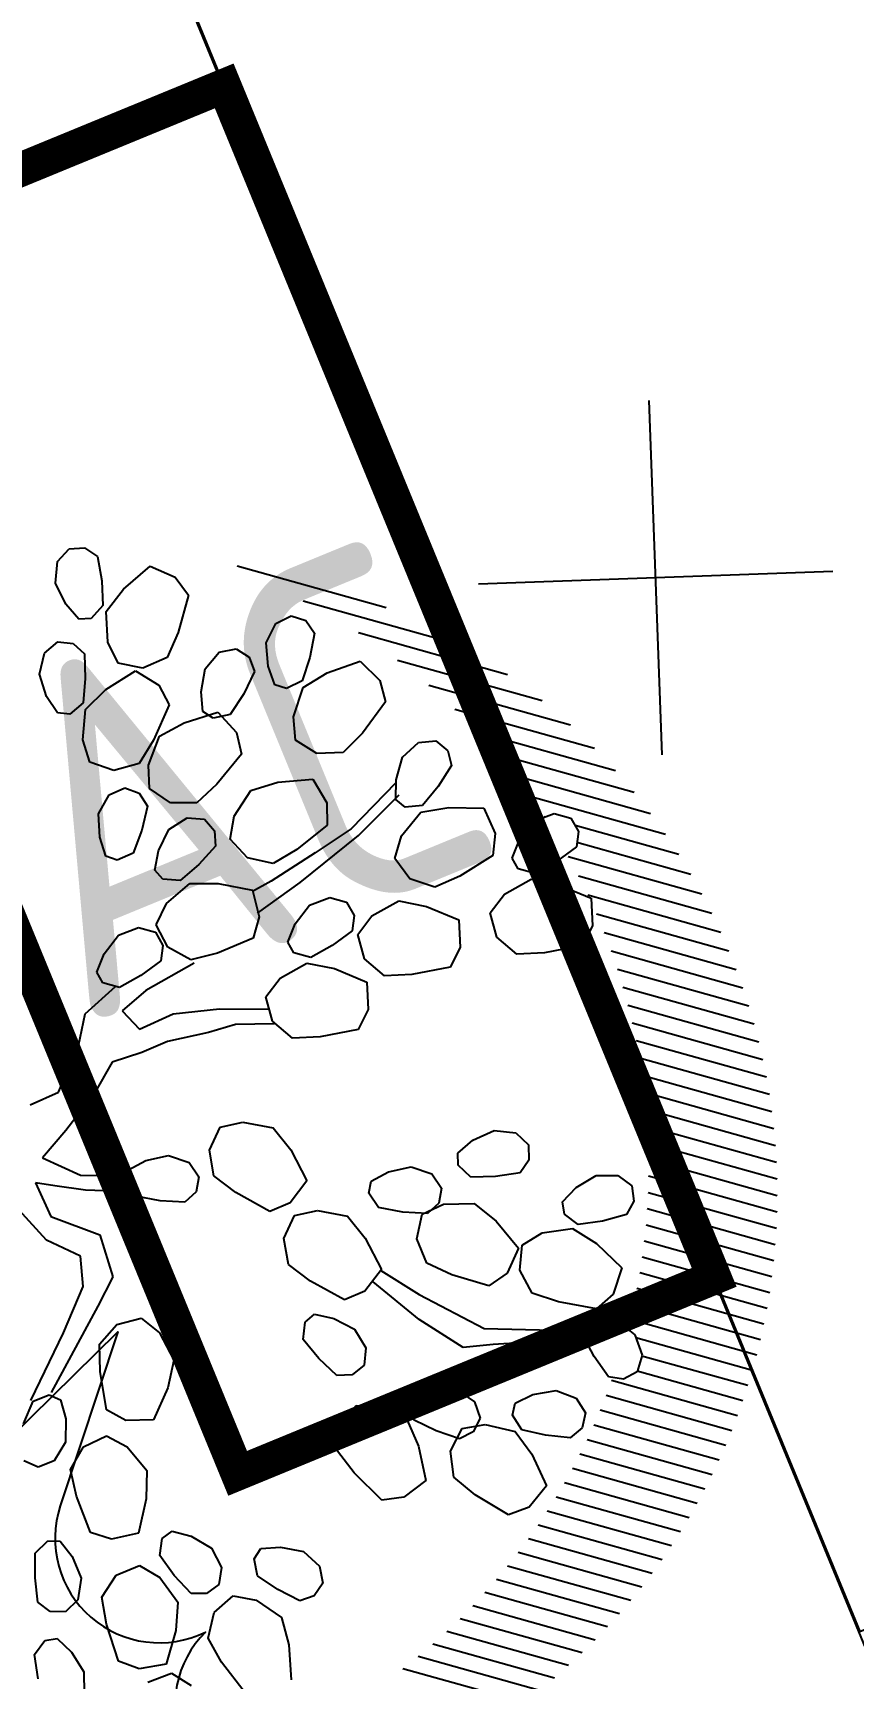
# Model space of a CAD drawing. Extents: x -809667 to 586099, y 3084146 to 3634412.
# Drawn here: x 381306.702 to 381307.657, y 3084292.09 to 3084294.005 of the extents above; entities that cross this region are included whole.
import ezdxf
from ezdxf.enums import TextEntityAlignment as Align

# ---------------------------------------------------------------- set-up
doc = ezdxf.new("R2010")
doc.units = 0
doc.header["$LTSCALE"] = 0.5
doc.header["$PDSIZE"] = 0.2
doc.layers.get('0').update_dxf_attribs({"linetype": 'CONTINUOUS'})
for name, color, linetype in [('EQUIP-箱柜', 3, 'CONTINUOUS'), ('WIRE-动力', 2, 'CONTINUOUS'), ('文字', 7, 'CONTINUOUS')]:
    doc.layers.add(name, color=color, linetype=linetype)
doc.styles.add('_TEL_ATTDEF', font='GBENOR', dxfattribs={"width": 0.8, "height": 3, "bigfont": 'GBCBIG'})
doc.styles.add('_TEL_DIM', font='SIMPLEX', dxfattribs={"width": 0.8, "height": 3.5, "bigfont": 'HZTXT'})

# ---------------------------------------------------------------- blocks, each defined once
blk = doc.blocks.new('紫薇')
at = {"color": 0}
for p, q in [((254.2803709385917, 374.7668006801978), (263.9842554219067, 388.8358236858621)), ((263.9842554219067, 388.8358236858621), (276.9426965573803, 393.1838518688455)), ((276.9426965573803, 393.1838518688455), (287.7538458323106, 387.8005391834304)), ((293.1706273378804, 377.0028797490522), (286.7138240663335, 358.6168599827215)), ((287.7538458323106, 387.8005391834304), (293.1706273378804, 377.0028797490522)), ((253.2254045847803, 356.3911236030981), (254.2803709385917, 374.7668006801978)), ((256.4874277338386, 341.2661260413006), (253.2254045847803, 356.3911236030981)), ((286.7138240663335, 358.6168599827215), (278.0947869978845, 341.3075001528487)), ((298.6172961974517, 344.5892124092206), (325.6190232317895, 350.0449332697317)), ((325.6190232317895, 350.0449332697317), (338.6073490707204, 332.7769548678771)), ((265.1363476840779, 336.9594756281003), (256.4874277338386, 341.2661260413006)), ((278.0947869978845, 341.3075001528487), (265.1363476840779, 336.9594756281003)), ((278.1022579669952, 335.9034997513518), (298.6172961974517, 344.5892124092206)), ((208.0656473506242, 318.6739686829969), (219.6648827316239, 331.2262800624594)), ((219.6648827316239, 331.2262800624594), (233.1086224699393, 333.6945603517815)), ((233.1086224699393, 333.6945603517815), (243.0480396812782, 326.8338760109618)), ((243.0480396812782, 326.8338760109618), (246.8804222354665, 315.3777067093179)), ((267.3284625420347, 314.2668017921969), (278.1022579669952, 335.9034997513518)), ((338.6073490707204, 332.7769548678771), (340.7919921306893, 315.488286412321)), ((204.4179439041764, 300.6331061320379), (208.0656473506242, 318.6739686829969)), ((246.8804222354665, 315.3777067093179), (237.8839038591832, 298.0919122984633)), ((266.2734980098903, 295.8911283733323), (267.3284625420347, 314.2668017921969)), ((340.7919921306893, 315.488286412321), (319.2145183999091, 293.8309007370844)), ((471.3169694686367, 230.5872365121613), (385.2805523837451, 316.6236535970238)), ((205.5042260969058, 285.1985236192122), (204.4179439041764, 300.6331061320379)), ((237.8839038591832, 298.0919122984633), (226.8994977707043, 282.1782527370378)), ((213.4557603541762, 279.7099758116528), (205.5042260969058, 285.1985236192122)), ((281.4165803836659, 282.9504844425246), (266.2734980098903, 295.8911283733323)), ((319.2145183999091, 293.8309007370844), (301.9465587297454, 280.8281926391646)), ((212.410773913376, 256.9356302293018), (226.1412803642452, 276.8277029981837)), ((226.8994977707043, 282.1782527370378), (213.4557603541762, 279.7099758116528)), ((226.1412803642452, 276.8277029981837), (247.6799377156422, 282.5193317169324)), ((247.6799377156422, 282.5193317169324), (275.1822440465912, 284.0945457974449)), ((275.1822440465912, 284.0945457974449), (285.593114274554, 265.1606220817193)), ((301.9465587297454, 280.8281926391646), (281.4165803836659, 282.9504844425246)), ((285.593114274554, 265.1606220817193), (285.3063451256603, 247.7368312841281)), ((323.6793823372573, 258.6002604654059), (339.7833451582119, 264.3243467537686)), ((339.7833451582119, 264.3243467537686), (352.8342525633052, 260.2622830336913)), ((352.8342525633052, 260.2622830336913), (358.4468504358083, 249.5683712484315)), ((375.4126366330311, 252.7021842142567), (389.5435567433015, 262.3157100630924)), ((389.5435567433015, 262.3157100630924), (403.1976321833208, 261.688996729441)), ((403.1976321833208, 261.688996729441), (411.3340518064797, 252.7637695698068)), ((508.768406164294, 175.458130286861), (417.1259036289557, 267.1006328221993)), ((208.7630727896467, 238.8947710404173), (212.410773913376, 256.9356302293018)), ((285.3063451256603, 247.7368312841281), (260.8782040560618, 229.3548931153491)), ((312.065494469367, 244.3210423281416), (323.6793823372573, 258.6002604654059)), ((358.4468504358083, 249.5683712484315), (356.5163093227893, 237.6434401320294)), ((367.7908496009186, 235.9484734470025), (375.4126366330311, 252.7021842142567)), ((411.3340518064797, 252.7637695698068), (412.4844856476411, 240.7384848287329)), ((221.9200410572812, 223.939257168211), (208.7630727896467, 238.8947710404173)), ((305.8545414386317, 230.1495777340606), (312.065494469367, 244.3210423281416)), ((356.5163093227893, 237.6434401320294), (340.5171787068248, 226.5185198700055)), ((365.3688162779436, 220.6664545712993), (367.7908496009186, 235.9484734470025)), ((412.4844856476411, 240.7384848287329), (399.8218994922936, 225.9264983600006)), ((241.9422612730414, 218.9297830453143), (221.9200410572812, 223.939257168211)), ((260.8782040560618, 229.3548931153491), (241.9422612730414, 218.9297830453143)), ((247.8639640295878, 214.3077588537708), (266.3797727078199, 229.8443670878187)), ((266.3797727078199, 229.8443670878187), (288.6566017111763, 229.6178995491937)), ((288.6566017111763, 229.6178995491937), (315.5913088917732, 223.8403826011345)), ((310.3446200117469, 221.5944477813318), (305.8545414386317, 230.1495777340606)), ((323.3955237977207, 217.5323821632192), (310.3446200117469, 221.5944477813318)), ((315.5913088917732, 223.8403826011345), (320.6060053789988, 202.8229492353275)), ((340.5171787068248, 226.5185198700055), (323.3955237977207, 217.5323821632192)), ((371.8779523754492, 213.5262724077329), (365.3688162779436, 220.6664545712993)), ((399.8218994922936, 225.9264983600006), (385.5320247961208, 212.8995563192293)), ((528.7108578230254, 137.8380090984283), (442.672246128699, 223.8766207927547)), ((194.792738692835, 200.1073300847784), (209.3064284184948, 209.1326053114608)), ((209.3064284184948, 209.1326053114608), (222.9232621947303, 207.9458519080654)), ((222.9232621947303, 207.9458519080654), (230.6863964386284, 198.6941087851301)), ((239.5607820795849, 197.8810886731371), (247.8639640295878, 214.3077588537708)), ((365.7244992973283, 191.574101020582), (383.5868411576375, 207.8577771922573)), ((385.5320247961208, 212.8995563192293), (371.8779523754492, 213.5262724077329)), ((383.5868411576375, 207.8577771922573), (405.8541859053075, 208.5460764477029)), ((405.8541859053075, 208.5460764477029), (433.0033802054822, 203.8792357770726)), ((186.4895536117256, 183.6806572759524), (194.792738692835, 200.1073300847784)), ((230.6863964386284, 198.6941087851301), (231.3421619236469, 186.631731624715)), ((248.2786359190941, 179.9709732746705), (239.5607820795849, 197.8810886731371)), ((320.6060053789988, 202.8229492353275), (315.7070285733789, 186.099589866586)), ((433.0033802054822, 203.8792357770726), (438.8767200671136, 183.0854009920731)), ((183.442158613354, 168.5109595200047), (186.4895536117256, 183.6806572759524)), ((231.3421619236469, 186.631731624715), (218.0821452308446, 172.352096172981)), ((315.7070285733789, 186.099589866586), (287.2775516351685, 174.8570559909567)), ((358.1027152854949, 174.8203930063173), (365.7244992973283, 191.574101020582)), ((438.8767200671136, 183.0854009920731), (434.6684516519308, 166.1750136753544)), ((542.3458766366239, 106.5253207551723), (458.8688228623068, 190.0023745294893)), ((189.6526663890108, 161.1095645660535), (183.442158613354, 168.5109595200047)), ((218.0821452308446, 172.352096172981), (203.2694970350713, 159.9228085363284)), ((266.2543937610462, 169.8291655750945), (248.2786359190941, 179.9709732746705)), ((287.2775516351685, 174.8570559909567), (266.2543937610462, 169.8291655750945)), ((367.5485192909837, 157.283289601095), (358.1027152854949, 174.8203930063173)), ((203.2694970350713, 159.9228085363284), (189.6526663890108, 161.1095645660535)), ((221.6271384060383, 151.8350149868056), (236.7752962978557, 162.2902421252802)), ((236.7752962978557, 162.2902421252802), (253.8379055103287, 163.2752036796883)), ((253.8379055103287, 163.2752036796883), (265.2289331573993, 155.7206663088873)), ((265.2289331573993, 155.7206663088873), (267.6220021685585, 143.8828360671178)), ((286.7502264985815, 146.3588411575183), (308.1522933263332, 157.5915123419836)), ((308.1522933263332, 157.5915123419836), (329.8688590154052, 152.6216861223802)), ((385.925493741408, 147.8880278477445), (367.5485192909837, 157.283289601095)), ((434.6684516519308, 166.1750136753544), (406.7245065309107, 153.7747855344787)), ((552.3636828223825, 78.82984503975604), (470.4542362334905, 160.7392916286481)), ((211.6958820698783, 139.9700879370794), (221.6271384060383, 151.8350149868056)), ((267.6220021685585, 143.8828360671178), (262.4290296956897, 132.9757737657055)), ((275.136342250742, 132.0796249182895), (286.7502264985815, 146.3588411575183)), ((329.8688590154052, 152.6216861223802), (354.9529803600162, 141.2355098845437)), ((406.7245065309107, 153.7747855344787), (385.925493741408, 147.8880278477445)), ((213.6103373961523, 130.4998231632635), (211.6958820698783, 139.9700879370794)), ((225.0013610366732, 122.9452849822119), (213.6103373961523, 130.4998231632635)), ((262.4290296956897, 132.9757737657055), (243.9545045047998, 126.7767455941066)), ((279.8360852366313, 112.722827016376), (275.136342250742, 132.0796249182895)), ((354.9529803600162, 141.2355098845437), (355.3723150473088, 119.6321804048494)), ((559.9319397447689, 53.583918587683), (479.1181107751618, 134.3977475572901)), ((206.7185329897329, 112.4150714175776), (230.409960322082, 117.2043967759237)), ((243.9545045047998, 126.7767455941066), (225.0013610366732, 122.9452849822119)), ((230.409960322082, 117.2043967759237), (249.8656431380659, 106.3515259968117)), ((355.3723150473088, 119.6321804048494), (347.0211542472243, 104.3374481229112)), ((411.7745029758662, 108.823284435086), (424.9337461143732, 121.6923474175856)), ((424.9337461143732, 121.6923474175856), (441.5832427879795, 125.5520161734894)), ((441.5832427879795, 125.5520161734894), (454.0888939863071, 120.0352024314925)), ((454.0888939863071, 120.0352024314925), (458.4517154013738, 108.7734621828422)), ((144.5861915107816, 102.0531402947381), (161.5056620510295, 109.2995172282681)), ((161.5056620510295, 109.2995172282681), (178.4251285046339, 106.8840592382476)), ((178.4251285046339, 106.8840592382476), (188.09339796938, 97.2222213530913)), ((191.5703791044652, 101.959845087491), (206.7185329897329, 112.4150714175776)), ((249.8656431380659, 106.3515259968117), (270.7571635888889, 88.39595510158688)), ((295.2368620699272, 98.9823682801798), (279.8360852366313, 112.722827016376)), ((347.0211542472243, 104.3374481229112), (316.8485969286412, 99.41337341349572)), ((410.4635670399293, 106.8840592382476), (362.1222278922796, 92.39130537305027)), ((403.9955222029239, 95.44816557783633), (411.7745029758662, 108.823284435086)), ((458.4517154013738, 108.7734621828422), (455.1804291140288, 97.14463347289711)), ((565.6848854924319, 30.15330331039149), (485.6984261458565, 110.139762656996)), ((132.5008577452973, 92.39130537305027), (144.5861915107816, 102.0531402947381)), ((132.5008577452973, 82.72947044949979), (132.5008577452973, 92.39130537305027)), ((188.09339796938, 97.2222213530913), (188.09339796938, 85.1449284395203)), ((190.6610024739057, 82.06144707929343), (191.5703791044652, 101.959845087491)), ((316.8485969286412, 99.41337341349572), (295.2368620699272, 98.9823682801798)), ((362.1222278922796, 92.39130537305027), (328.283290897496, 89.97584442142397)), ((364.5392962796614, 85.1449284395203), (408.0465027391911, 97.2222213530913)), ((407.4857795489952, 86.43877282645553), (403.9955222029239, 95.44816557783633)), ((455.1804291140288, 97.14463347289711), (438.0222124997526, 87.90712115075439)), ((142.1691231224686, 73.06763256434351), (132.5008577452973, 82.72947044949979)), ((188.09339796938, 85.1449284395203), (180.842196892947, 75.48309351596981)), ((201.5973409255967, 64.55771505925804), (190.6610024739057, 82.06144707929343)), ((270.7571635888889, 88.39595510158688), (265.1095071006566, 67.53969315532595)), ((287.1931487396359, 87.56038642954081), (270.2736781984568, 87.56038642954081)), ((328.283290897496, 89.97584442142397), (287.1931487396359, 87.56038642954081)), ((306.5296876681969, 75.48309055436403), (364.5392962796614, 85.1449284395203)), ((419.9914269363508, 80.92195760924369), (407.4857795489952, 86.43877282645553)), ((438.0222124997526, 87.90712115075439), (419.9914269363508, 80.92195760924369)), ((570.0132250830065, 8.147294190130197), (490.6842630464525, 87.4762562266842)), ((91.41071967408061, 48.91304377559572), (108.3301902152598, 68.23671658430248)), ((108.3301902152598, 68.23671658430248), (139.7520588217303, 75.48309055436403)), ((161.5056620510295, 73.06763256434351), (142.1691231224686, 73.06763256434351)), ((180.842196892947, 75.48309351596981), (161.5056620510295, 73.06763256434351)), ((265.1095071006566, 67.53969315532595), (252.8091068286449, 55.19583332818002)), ((265.4395455103368, 70.652174574323), (306.5296876681969, 75.48309055436403)), ((380.6585771432146, 55.32280477043241), (393.8178164707497, 68.19186627585441)), ((393.8178164707497, 68.19186627585441), (416.3562965197489, 76.92331996466964)), ((416.3562965197489, 76.92331996466964), (437.3686194894835, 69.52124718669802)), ((437.3686194894835, 69.52124718669802), (460.9986319243908, 55.3621276775375)), ((573.1781404169888, -12.69529067349504), (494.3909795920481, 66.09187015143107)), ((159.0885977502912, 60.99033965077251), (134.917926132679, 56.1594207091257)), ((134.917926132679, 56.1594207091257), (139.7520588217303, 36.83574790041894)), ((202.5958042098209, 60.99033965077251), (159.0885977502912, 60.99033965077251)), ((222.4649403057992, 58.91890799347311), (201.5973409255967, 64.55771505925804)), ((252.8091068286449, 55.19583332818002), (222.4649403057992, 58.91890799347311)), ((287.1931487396359, 48.91304377559572), (304.1126192798838, 56.1594207091257)), ((304.1126192798838, 56.1594207091257), (321.0320857344195, 53.74396271724254)), ((321.0320857344195, 53.74396271724254), (330.7003551982343, 44.08212483394891)), ((383.1313946088776, 35.55772488284856), (380.6585771432146, 55.32280477043241)), ((460.9986319243908, 55.3621276775375), (458.9637587163597, 33.85075912158936)), ((59.98884698003531, 24.75845498684794), (91.41071967408061, 48.91304377559572)), ((275.1078149741516, 39.25120885204524), (287.1931487396359, 48.91304377559572)), ((275.1078149741516, 29.58937392849475), (275.1078149741516, 39.25120885204524)), ((330.7003551982343, 44.08212483394891), (330.7003551982343, 32.00483192037791)), ((575.3645857281517, -32.55940551430103), (497.0361863462022, 45.76899386761943)), ((35.81817536335438, 27.17391297686845), (59.98884698003531, 24.75845498684794)), ((139.7520588217303, 36.83574790041894), (168.7568631274626, 34.42028991039842)), ((168.7568631274626, 34.42028991039842), (202.5958042098209, 19.92753604520112)), ((284.7760803513229, 19.92753604520112), (275.1078149741516, 29.58937392849475)), ((330.7003551982343, 32.00483192037791), (323.4491541218013, 22.34299699682742)), ((396.8734529344365, 20.15837534051389), (383.1313946088776, 35.55772488284856)), ((458.9637587163597, 33.85075912158936), (448.9309287946671, 19.60249445308)), ((473.3073124270886, 19.92753604520112), (490.2267829682678, 27.17391297686845)), ((490.2267829682678, 27.17391297686845), (507.1462494218722, 24.75845498684794)), ((499.2404003483243, 25.88711033581058), (498.777627275922, 26.34988340822747)), ((108.3301902152598, 24.75845498684794), (84.15951859764755, 10.26570112165064)), ((132.5008577452973, 19.92753604520112), (108.3301902152598, 24.75845498684794)), ((154.2544609745964, 17.51207805331796), (132.5008577452973, 19.92753604520112)), ((185.6763336686417, 7.850240170024335), (154.2544609745964, 17.51207805331796)), ((202.5958042098209, 19.92753604520112), (236.4347412036732, 0.6038632364943624)), ((238.8518095919862, 10.26570112165064), (255.7712760455906, 17.51207805331796)), ((255.7712760455906, 17.51207805331796), (279.9419476632029, 17.51207805331796)), ((279.9419476632029, 17.51207805331796), (296.8614182034507, 3.019324188120663)), ((304.1126192798838, 19.92753604520112), (284.7760803513229, 19.92753604520112)), ((323.4491541218013, 22.34299699682742), (304.1126192798838, 19.92753604520112)), ((321.0320857344195, -1.811594753526151), (325.8662225101143, 17.51207805331796)), ((325.8662225101143, 17.51207805331796), (342.7856889637187, 24.75845498684794)), ((342.7856889637187, 24.75845498684794), (366.9563605803996, 24.75845498684794)), ((366.9563605803996, 24.75845498684794), (383.8758311215788, 10.26570112165064)), ((418.3944969139993, 18.13414336834103), (396.8734529344365, 20.15837534051389)), ((448.9309287946671, 19.60249445308), (418.3944969139993, 18.13414336834103)), ((461.2219786625355, 10.26570112165064), (473.3073124270886, 19.92753604520112)), ((507.1462494218722, 24.75845498684794), (516.8145188866183, 15.09661710169166)), ((516.8145188866183, 15.09661710169166), (516.8145188866183, 3.019324188120663)), ((84.15951859764755, 10.26570112165064), (50.32057751622051, -4.227052743546665)), ((207.4299368979409, 3.019324188120663), (185.6763336686417, 7.850240170024335)), ((234.0176728162915, -11.47342967707664), (207.4299368979409, 3.019324188120663)), ((234.0176728162915, -9.057971687056124), (238.8518095919862, 10.26570112165064)), ((296.8614182034507, 3.019324188120663), (313.7808846579865, -18.71980661060661)), ((383.8758311215788, 10.26570112165064), (400.7952975751832, -11.47342967707664)), ((461.2219786625355, 0.6038661981001496), (461.2219786625355, 10.26570112165064)), ((470.8902440397069, -9.057971687056124), (461.2219786625355, 0.6038661981001496)), ((516.8145188866183, 3.019324188120663), (509.5633178101853, -6.642510735429823)), ((576.7092722457892, -51.58176156165428), (516.8145188866038, 8.312991797545692)), ((50.32057751622051, -4.227052743546665), (23.73284159786999, -13.88888766709715)), ((241.2688738927245, -28.38164153229445), (234.0176728162915, -9.057971687056124)), ((328.2832868108526, -21.13526460062712), (321.0320857344195, -1.811594753526151)), ((400.7952975751832, -11.47342967707664), (391.1270321980119, -30.79710248392075)), ((424.9659732794389, -18.71980661060661), (441.8854397339746, -11.47342967707664)), ((441.8854397339746, -11.47342967707664), (466.0561113506556, -11.47342967707664)), ((466.0561113506556, -11.47342967707664), (482.9755818918347, -25.96618354227394)), ((490.2267829682678, -9.057971687056124), (470.8902440397069, -9.057971687056124)), ((509.5633178101853, -6.642510735429823), (490.2267829682678, -9.057971687056124)), ((577.2686750931607, -87.49650346831186), (499.9973301359278, -10.22515851107892)), ((577.3166555049538, -69.86681435041828), (511.505070714702, -4.055229560181033)), ((23.73284159786999, -13.88888766709715), (43.06937643978745, -40.45893740747124)), ((313.7808846579865, -18.71980661060661), (304.1126192798838, -38.04347941745073)), ((347.6198257394135, -30.79710248392075), (328.2832868108526, -21.13526460062712)), ((420.1318365037441, -38.04347941745073), (424.9659732794389, -18.71980661060661)), ((9.230439445003867, -28.38164153229445), (6.813371056690812, -57.3671492645517)), ((21.31577321048826, -38.04347941745073), (9.230439445003867, -28.38164153229445)), ((40.65231213904917, -52.53623328264803), (21.31577321048826, -38.04347941745073)), ((260.6054128212854, -38.04347941745073), (241.2688738927245, -28.38164153229445)), ((289.6102171270177, -47.70531434100121), (260.6054128212854, -38.04347941745073)), ((304.1126192798838, -38.04347941745073), (289.6102171270177, -47.70531434100121)), ((376.6246300451458, -40.45893740747124), (347.6198257394135, -30.79710248392075)), ((391.1270321980119, -30.79710248392075), (376.6246300451458, -40.45893740747124)), ((427.3830375801772, -57.3671492645517), (420.1318365037441, -38.04347941745073)), ((482.9755818918347, -25.96618354227394), (499.8950483454391, -47.70531434100121)), ((576.6309971970768, -104.5364951019001), (499.6405828895367, -27.54608079436002)), ((-5.271962707862258, -71.859903129749), (-12.52316378429532, -40.45893740747124)), ((43.06937643978745, -40.45893740747124), (72.0741807455197, -57.3671492645517)), ((499.8950483454391, -47.70531434100121), (490.2267829682678, -67.02898714784533)), ((575.4571837442636, -121.040351178759), (498.722821844116, -44.30598927859683)), ((6.813371056690812, -57.3671492645517), (33.40111106261611, -88.7681179465726)), ((72.0741807455197, -71.859903129749), (40.65231213904917, -52.53623328264803)), ((71.6946700932458, -62.60843380261213), (77.90517786890268, -55.20703884866089)), ((72.89048138167709, -76.22447221446782), (71.6946700932458, -62.60843380261213)), ((77.90517786890268, -55.20703884866089), (93.37358841858804, -55.57394669856876)), ((93.37358841858804, -55.57394669856876), (110.9925361145288, -60.8985259430483)), ((110.9925361145288, -60.8985259430483), (122.4009729037061, -73.62449751328677)), ((141.0632468052208, -73.04816082585603), (157.1874278746545, -61.35269187297672)), ((157.1874278746545, -61.35269187297672), (174.8063724394888, -66.67726848926395)), ((446.7195765087381, -67.02898714784533), (427.3830375801772, -57.3671492645517)), ((573.7915732748224, -137.0524102390045), (497.2925952241494, -60.55343218831695)), ((11.6475078323856, -96.01449191849679), (-5.271962707862258, -71.859903129749)), ((87.70312957651913, -88.65375985298306), (72.89048138167709, -76.22447221446782)), ((122.4009729037061, -73.62449751328677), (123.5967873223126, -87.24053855333477)), ((134.1969735454768, -92.51193293835968), (141.0632468052208, -73.04816082585603)), ((174.8063724394888, -66.67726848926395), (193.3221811186522, -82.21387672331184)), ((475.7243808154017, -76.69082207139581), (446.7195765087381, -67.02898714784533)), ((490.2267829682678, -67.02898714784533), (475.7243808154017, -76.69082207139581)), ((571.6713295081863, -152.6098360019969), (495.3903584401414, -76.32886493392289)), ((33.40111106261611, -88.7681179465726), (26.14990998618305, -122.5845416588709)), ((104.0684030130506, -99.2326944237575), (87.70312957651913, -88.65375985298306)), ((123.5967873223126, -87.24053855333477), (115.8336530793458, -96.49228167813271)), ((193.3221811186522, -82.21387672331184), (196.9674848914146, -104.1915963133797)), ((1.979238368570805, -117.7536227172241), (11.6475078323856, -96.01449191849679)), ((115.8336530793458, -96.49228167813271), (104.0684030130506, -99.2326944237575)), ((142.7991120619699, -112.3426177976653), (134.1969735454768, -92.51193293835968)), ((569.1279341203626, -167.7441101438599), (493.0502117612632, -91.66638778476045)), ((158.8075734479353, -138.3879415811971), (142.7991120619699, -112.3426177976653)), ((196.9674848914146, -104.1915963133797), (195.9549042265862, -131.7203600583598)), ((566.1882977040659, -182.4821432572498), (490.301180745475, -106.5950262986589)), ((-29.4426343254745, -141.9082144675776), (1.979238368570805, -117.7536227172241)), ((26.14990998618305, -122.5845416588709), (4.396306755952537, -137.0772955240682)), ((562.8756018829445, -196.8471169657423), (487.1681784447283, -121.1396935275407)), ((-77.7839734731242, -175.7246381798759), (-29.4426343254745, -141.9082144675776)), ((4.396306755952537, -137.0772955240682), (-60.86450293194503, -178.1400961698964)), ((176.1275658048689, -140.3085110420361), (158.8075734479353, -138.3879415811971)), ((195.9549042265862, -131.7203600583598), (176.1275658048689, -140.3085110420361)), ((559.2099479891767, -210.8591326016758), (483.6727409727318, -135.3219255852164)), ((157.9827132597566, -162.420142008923), (174.1068943282589, -150.7246730560437)), ((174.1068943282589, -150.7246730560437), (191.7258388930932, -156.0492496741936)), ((555.2088638697751, -224.5357180119026), (479.8335983551515, -149.160452497279)), ((-19.32923410553485, -182.5835515940562), (-9.188326003029943, -163.493899111636)), ((-9.188326003029943, -163.493899111636), (10.31011515855789, -156.7267042947933)), ((10.31011515855789, -156.7267042947933), (29.50726344715804, -162.0410910630599)), ((29.50726344715804, -162.0410910630599), (36.32957407273352, -179.1359558319673)), ((151.1164399990812, -181.8839141232893), (157.9827132597566, -162.420142008923)), ((191.7258388930932, -156.0492496741936), (210.2416475722566, -171.5858579063788)), ((233.6381621640176, -164.0577108608559), (239.8486699396744, -156.6563159069046)), ((234.8339734524488, -177.6737492745742), (233.6381621640176, -164.0577108608559)), ((239.8486699396744, -156.6563159069046), (255.3170804893598, -157.0232237568125)), ((255.3170804893598, -157.0232237568125), (272.9360281853005, -162.347803001292)), ((272.9360281853005, -162.347803001292), (284.3444649744779, -175.0737745715305)), ((310.2542634671554, -170.896204826422), (325.4453736450523, -167.9574095169082)), ((325.4453736450523, -167.9574095169082), (343.7943800603971, -169.4039314175025)), ((550.8877048440481, -237.8922285158478), (475.6671234814567, -162.6716471532709)), ((-92.03513111919165, -188.8670642087236), (-76.62134736124426, -177.191576722078)), ((-76.62134736124426, -177.191576722078), (-63.08059841487557, -179.0556005043909)), ((-63.08059841487557, -179.0556005043909), (-57.24673987552524, -186.757363201119)), ((36.32957407273352, -179.1359558319673), (35.72698250971735, -203.299114770256)), ((210.2416475722566, -171.5858579063788), (213.886951345019, -193.5635774983093)), ((249.6466216472909, -190.1030369112268), (234.8339734524488, -177.6737492745742)), ((284.3444649744779, -175.0737745715305), (285.5402793930843, -188.6898156115785)), ((305.7641848940402, -179.4513347791508), (310.2542634671554, -170.896204826422)), ((309.8349287807941, -192.4995343061164), (305.7641848940402, -179.4513347791508)), ((343.7943800603971, -169.4039314175025), (357.6533042835072, -179.4055813690647)), ((357.6533042835072, -179.4055813690647), (361.7240517893806, -192.4537827959284)), ((546.259974462213, -250.9421676637139), (471.1876893734152, -175.869882574887)), ((-57.24673987552524, -186.757363201119), (-61.04649374261498, -201.7563037266955)), ((-29.71117579191923, -211.3384644566104), (-19.32923410553485, -182.5835515940562)), ((159.7185785155743, -201.7145989825949), (151.1164399990812, -181.8839141232893)), ((213.886951345019, -193.5635774983093), (212.8743706801906, -221.0923412432894)), ((266.0118950838223, -200.6819714820012), (249.6466216472909, -190.1030369112268)), ((285.5402793930843, -188.6898156115785), (277.7771451501176, -197.9415587363765)), ((326.9565836908296, -201.4856720129028), (309.8349287807941, -192.4995343061164)), ((361.7240517893806, -192.4537827959284), (356.1114539159462, -203.1476945811883)), ((541.3375836406776, -263.697446371807), (466.4079564757849, -188.7678192068997)), ((-61.04649374261498, -201.7563037266955), (-70.15815936401486, -217.7486772714183)), ((35.72698250971735, -203.299114770256), (20.81691914796829, -219.852012055926)), ((175.727039902471, -227.759922764264), (159.7185785155743, -201.7145989825949)), ((249.0032895794138, -213.8999914331362), (262.2638636389747, -199.0362642845139)), ((262.2638636389747, -199.0362642845139), (280.6128664352, -200.4827842852101)), ((277.7771451501176, -197.9415587363765), (266.0118950838223, -200.6819714820012)), ((280.6128664352, -200.4827842852101), (302.0149332629517, -211.7154554696754)), ((345.2007556566969, -208.3330233665183), (326.9565836908296, -201.4856720129028)), ((356.1114539159462, -203.1476945811883), (345.2007556566969, -208.3330233665183)), ((536.1310618360003, -276.1685940967873), (461.3391058170091, -201.3766380778106)), ((-98.64443247206509, -224.1752643389627), (-105.9367551989853, -214.5480615580454)), ((-70.15815936401486, -217.7486772714183), (-85.10368026699871, -226.0392856532708)), ((-20.41389885824174, -226.0772352302447), (-29.71117579191923, -211.3384644566104)), ((20.81691914796829, -219.852012055926), (-1.337268739007413, -236.2242480656132)), ((246.4437521183863, -234.3800525022671), (249.0032895794138, -213.8999914331362)), ((302.0149332629517, -211.7154554696754), (310.2612618561834, -232.4110217271373)), ((530.6497304449149, -288.3649322353303), (455.991029779485, -213.7062315699295)), ((-85.10368026699871, -226.0392856532708), (-98.64443247206509, -224.1752643389627)), ((-77.41830730717629, -238.3309259591624), (-59.64736527856439, -227.8343668645248)), ((-59.64736527856439, -227.8343668645248), (-39.77782343979925, -229.2395416712388)), ((-39.77782343979925, -229.2395416712388), (-29.70350073743612, -244.6436432627961)), ((-1.337268739007413, -236.2242480656132), (-20.41389885824174, -226.0772352302447)), ((132.4041834240779, -238.9719328666106), (140.2403596164659, -227.7727896245196)), ((140.2403596164659, -227.7727896245196), (149.7554095573723, -226.0950295971707)), ((149.7554095573723, -226.0950295971707), (161.3690556827933, -236.3189999582246)), ((193.0470322584733, -229.6804922269657), (175.727039902471, -227.759922764264)), ((212.8743706801906, -221.0923412432894), (193.0470322584733, -229.6804922269657)), ((219.5152706634253, -269.9275383045897), (202.5958042098209, -226.4492767089978)), ((212.2640695869923, -221.6183577654883), (229.1835401272401, -253.0193264493719)), ((310.2612618561834, -232.4110217271373), (315.1400275565684, -259.5229342048988)), ((524.9018461206579, -300.2947174407891), (450.3724892898026, -225.7653606099193)), ((-83.57560541760176, -259.0514599541202), (-77.41830730717629, -238.3309259591624)), ((-29.70350073743612, -244.6436432627961), (-25.50630765873939, -268.4471080685034)), ((135.7619381714612, -258.0147063201293), (132.4041834240779, -238.9719328666106)), ((161.3690556827933, -236.3189999582246), (171.4433790938929, -251.723105574958)), ((259.0753270788118, -251.9213227825239), (246.4437521183863, -234.3800525022671)), ((359.6348598022014, -253.8309480836615), (363.1251171482727, -244.8215553322807)), ((363.1251171482727, -244.8215553322807), (377.8846126133576, -240.1778886867687)), ((377.8846126133576, -240.1778886867687), (396.2792423060164, -239.5328611629084)), ((396.2792423060164, -239.5328611629084), (411.1836108416319, -247.8972249133512)), ((518.8947198786773, -311.9652607284952), (444.4912441209308, -237.5617849707487)), ((141.4984568813816, -276.6380353560671), (135.7619381714612, -258.0147063201293)), ((171.4433790938929, -251.723105574958), (172.0026518553495, -268.8049671938643)), ((229.1835401272401, -253.0193264493719), (260.6054128212854, -301.3285040268674)), ((280.2677272511646, -273.9556573973969), (259.0753270788118, -251.9213227825239)), ((307.3584118131548, -275.0250531928614), (318.8466258719563, -258.7525565521792)), ((318.8466258719563, -258.7525565521792), (337.2412517536432, -258.1075275531039)), ((337.2412517536432, -258.1075275531039), (359.7797318026423, -266.8389812400565)), ((365.1599903572351, -266.3329238900915), (359.6348598022014, -253.8309480836615)), ((411.1836108416319, -247.8972249133512), (416.7087452076375, -260.3992021949962)), ((512.6348165193631, -323.3830268988095), (438.354161441719, -249.1023718211509)), ((-88.05402394663543, -289.2933761356398), (-83.57560541760176, -259.0514599541202)), ((-25.50630765873939, -268.4471080685034), (-36.84084880165756, -287.626174130477)), ((172.0026518553495, -268.8049671938643), (164.1664763716981, -280.0041144611314)), ((238.8518095919862, -306.1594229685143), (219.5152706634253, -269.9275383045897)), ((315.1400275565684, -259.5229342048988), (297.5990451974794, -272.1401297757402)), ((359.7797318026423, -266.8389812400565), (370.3212816640735, -286.4650894766673)), ((383.190775920637, -273.3180874297395), (365.1599903572351, -266.3329238900915)), ((412.3459237916395, -271.6609424436465), (402.0941228121519, -278.050899236463)), ((416.7087452076375, -260.3992021949962), (412.3459237916395, -271.6609424436465)), ((499.3787927625235, -345.4823422012851), (425.3360191998363, -271.4395686385978)), ((506.1278378920397, -334.5537178011728), (431.9673065930256, -260.3931865021586)), ((-143.3794609801844, -298.8186112856492), (-133.7111915163696, -282.0726773524657)), ((-133.7111915163696, -282.0726773524657), (-120.5096617722884, -278.5306328674778)), ((-120.5096617722884, -278.5306328674778), (-112.1422672811896, -283.3615503301844)), ((-112.1422672811896, -283.3615503301844), (-109.8175396732986, -298.6586738443002)), ((152.2726646745577, -282.1013143667951), (141.4984568813816, -276.6380353560671)), ((164.1664763716981, -280.0041144611314), (152.2726646745577, -282.1013143667951)), ((297.5990451974794, -272.1401297757402), (280.2677272511646, -273.9556573973969)), ((307.1394407544285, -295.6632746541873), (307.3584118131548, -275.0250531928614)), ((402.0941228121519, -278.050899236463), (383.190775920637, -273.3180874297395)), ((492.39205546421, -356.1732744326582), (418.4649770643446, -282.2461960327928)), ((-76.02065830025822, -301.8976941863075), (-88.05402394663543, -289.2933761356398)), ((-36.84084880165756, -287.626174130477), (-55.31167883891612, -308.0635563181713)), ((321.6799679026008, -311.6578337075189), (307.1394407544285, -295.6632746541873)), ((370.3212816640735, -286.4650894766673), (378.2451344374567, -312.8482414903119)), ((485.1714150616608, -366.6303035597666), (411.3582497761963, -292.8171382743167)), ((-150.9558778554201, -316.7722721556202), (-143.3794609801844, -298.8186112856492)), ((-109.8175396732986, -298.6586738443002), (-112.0017284341156, -316.9345536185429)), ((-55.31167883891612, -308.0635563181713), (-76.02065830025822, -301.8976941863075)), ((124.5137379961088, -311.705375877209), (143.1629116302356, -304.7066951496527)), ((143.1629116302356, -304.7066951496527), (158.7379153575748, -314.5147317824885)), ((260.6054128212854, -315.8212578920648), (238.8518095919862, -306.1594229685143)), ((260.6054128212854, -301.3285040268674), (325.8662225101143, -339.9758466808125)), ((477.7201164016733, -376.8566744294367), (404.0193435769033, -303.1559016046522)), ((-146.2140839025378, -327.88291395735), (-150.9558778554201, -316.7722721556202)), ((-112.0017284341156, -316.9345536185429), (-122.5533096427098, -330.3795123910531)), ((-49.45176932401955, -331.7935137832537), (-41.02575772814453, -321.0311350813136)), ((-41.02575772814453, -321.0311350813136), (-31.43436845950782, -319.8665295755491)), ((-31.43436845950782, -319.8665295755491), (-20.3862531799823, -330.6991421440616)), ((112.7298211855814, -328.650092988275), (124.5137379961088, -311.705375877209)), ((158.7379153575748, -314.5147317824885), (172.468421808444, -334.4068045513704)), ((179.6617410955951, -323.5677053211257), (187.6132753528655, -318.0791575117037)), ((187.6132753528655, -318.0791575117037), (202.4300616737455, -322.5366444056854)), ((202.4300616737455, -322.5366444056854), (218.0050677228719, -332.344684404321)), ((325.8662225101143, -347.2222236143425), (260.6054128212854, -315.8212578920648)), ((345.235885091126, -331.1449702931568), (321.6799679026008, -311.6578337075189)), ((378.2451344374567, -312.8482414903119), (362.2492297049612, -327.3744494589046)), ((462.1360006612376, -396.6278977483162), (388.6564201788278, -323.1483172659064)), ((470.0408941467758, -386.8551217042259), (396.4512387024879, -313.265466259938)), ((-135.7548414301127, -333.9215604150668), (-146.2140839025378, -327.88291395735)), ((-122.5533096427098, -330.3795123910531), (-135.7548414301127, -333.9215604150668)), ((-105.0699971402064, -337.9048103699461), (-86.76125430874527, -328.37726770062)), ((-86.76125430874527, -328.37726770062), (-66.99578203354031, -330.8469468047842)), ((-66.99578203354031, -330.8469468047842), (-57.76282302942127, -346.7695970805362)), ((-47.1210071137175, -350.989067572169), (-49.45176932401955, -331.7935137832537)), ((-20.3862531799823, -330.6991421440616), (-11.15329368319362, -346.6217964747921)), ((115.7626905813813, -350.0523020392284), (112.7298211855814, -328.650092988275)), ((172.468421808444, -334.4068045513704), (170.1524739526212, -356.5640783803537)), ((177.2024051249027, -337.0130812292919), (179.6617410955951, -323.5677053211257)), ((218.0050677228719, -332.344684404321), (225.628537193872, -347.6412688465789)), ((325.6521502193063, -343.4576676944271), (335.552021574229, -334.0332836890593)), ((335.552021574229, -334.0332836890593), (345.2108534248546, -334.2741599166766)), ((345.2108534248546, -334.2741599166766), (354.5683895461261, -346.5966135719791)), ((362.2492297049612, -327.3744494589046), (345.235885091126, -331.1449702931568)), ((454.0072284353373, -406.1767950520734), (380.6369028402842, -332.8064694570494)), ((-173.2763519091532, -351.2998002870008), (-160.8139624008909, -345.6859500510618)), ((-160.8139624008909, -345.6859500510618), (-151.7799898134544, -349.1120839333162)), ((-151.7799898134544, -349.1120839333162), (-147.0315356412902, -363.8382011828944)), ((-112.3306271387264, -358.2649700222537), (-105.0699971402064, -337.9048103699461)), ((-57.76282302942127, -346.7695970805362), (-54.84937051311135, -370.7640372877941)), ((-11.15329368319362, -346.6217964747921), (-11.51172394677997, -363.7090522563085)), ((188.1868112143129, -352.9267407888547), (177.2024051249027, -337.0130812292919)), ((225.628537193872, -347.6412688465789), (223.1692035449669, -361.0866481186822)), ((325.1700769281015, -362.7881964789703), (325.6521502193063, -343.4576676944271)), ((354.5683895461261, -346.5966135719791), (361.3907000692561, -363.6914824256673)), ((445.6559275829932, -415.5031637294451), (372.3942511779605, -342.2414873244124)), ((-180.133183112368, -369.3797782612965), (-173.2763519091532, -351.2998002870008)), ((-118.425873584114, -388.2229021554813), (-112.3306271387264, -358.2649700222537)), ((-42.39239587448537, -369.8934656595811), (-47.1210071137175, -350.989067572169)), ((124.287763136439, -379.4113358249888), (115.7626905813813, -350.0523020392284)), ((170.1524739526212, -356.5640783803537), (161.8728724727407, -382.8377601234242)), ((201.1591003732756, -367.4682587729767), (188.1868112143129, -352.9267407888547)), ((190.1745437718928, -372.3846743395552), (206.7652881462127, -361.3610447077081)), ((206.7652881462127, -361.3610447077081), (224.1507773017511, -367.4044783795252)), ((223.1692035449669, -361.0866481186822), (213.229786333628, -367.9473324576393)), ((437.0830188179098, -424.607924493961), (363.9295944827027, -351.4545001587539)), ((-147.0315356412902, -363.8382011828944), (-146.2557824477553, -382.2277816301212)), ((-54.84937051311135, -370.7640372877941), (-67.19703907519579, -389.3070542765781)), ((-31.92697090096772, -375.9271918078884), (-42.39239587448537, -369.8934656595811)), ((-19.93773504998535, -374.4714350150898), (-31.92697090096772, -375.9271918078884)), ((-11.51172394677997, -363.7090522563085), (-19.93773504998535, -374.4714350150898)), ((9.707876415923238, -383.3069238020107), (14.04728230461478, -370.3455958133563)), ((14.04728230461478, -370.3455958133563), (22.69620225485414, -366.0389454001561)), ((22.69620225485414, -366.0389454001561), (36.73201900720596, -372.5506421392784)), ((36.73201900720596, -372.5506421392784), (50.76036661211401, -384.4663429362699)), ((182.5149738332257, -391.550141246058), (190.1745437718928, -372.3846743395552)), ((213.229786333628, -367.9473324576393), (201.1591003732756, -367.4682587729767)), ((224.1507773017511, -367.4044783795252), (242.0131191620603, -383.6881545530632)), ((246.5770736159757, -371.5061910720542), (253.0862097134814, -364.3660089066252)), ((247.21286985185, -385.1598436916247), (246.5770736159757, -371.5061910720542)), ((253.0862097134814, -364.3660089066252), (268.5265152314678, -365.3676634514704)), ((268.5265152314678, -365.3676634514704), (285.9120074072853, -371.4110998762771)), ((285.9120074072853, -371.4110998762771), (296.7883604662493, -384.5947157135233)), ((327.1027139211074, -382.1789402896538), (325.1700769281015, -362.7881964789703)), ((361.3907000692561, -363.6914824256673), (358.554178844206, -380.5454709669575)), ((428.2890022028587, -433.4915774086257), (360.9726815871982, -366.1752567929507)), ((-146.2557824477553, -382.2277816301212), (-154.5140003934503, -397.1912243748084)), ((-34.02972251456231, -391.8526138523594), (-14.57711978442967, -387.5666534928605)), ((-14.57711978442967, -387.5666534928605), (-0.5487740011885762, -399.4823506334797)), ((18.3269134843722, -400.6162836337462), (9.707876415923238, -383.3069238020107)), ((50.76036661211401, -384.4663429362699), (56.13979244418442, -400.6886904882267)), ((140.4776007989421, -385.8580310055986), (124.287763136439, -379.4113358249888)), ((161.8728724727407, -382.8377601234242), (140.4776007989421, -385.8580310055986)), ((242.0131191620603, -383.6881545530632), (244.7530536232516, -405.7970024896786)), ((261.5027445480227, -398.1867857305333), (247.21286985185, -385.1598436916247)), ((296.7883604662493, -384.5947157135233), (297.4241597214714, -398.2483710860834)), ((336.5807683132589, -389.6687637893483), (327.1027139211074, -382.1789402896538)), ((400.5790677390905, -458.8146515338449), (327.8587610472168, -386.0943448419857)), ((358.554178844206, -380.5454709669575), (348.6543073877692, -389.9698590571061)), ((419.2739618682826, -442.1542066037073), (358.0987659692764, -380.979010704672)), ((-107.0864129047841, -401.4549599615857), (-118.425873584114, -388.2229021554813)), ((-67.19703907519579, -389.3070542765781), (-86.73825081530958, -408.723521429114)), ((-48.09542397037148, -406.9569236980751), (-34.02972251456231, -391.8526138523594)), ((-0.5487740011885762, -399.4823506334797), (10.22502142284065, -421.1190485926345)), ((29.10818070638925, -416.8489762125537), (18.3269134843722, -400.6162836337462)), ((56.13979244418442, -400.6886904882267), (51.80038837715983, -413.6500221369788)), ((190.2957104369998, -411.7172676390037), (182.5149738332257, -391.550141246058)), ((277.4199017453939, -409.4286778336391), (261.5027445480227, -398.1867857305333)), ((297.4241597214714, -398.2483710860834), (289.2877400983125, -407.1735982457176)), ((390.8972900503431, -466.8105433747405), (318.2863145324372, -394.1995678568201)), ((348.6543073877692, -389.9698590571061), (336.5807683132589, -389.6687637893483)), ((410.0375668035704, -450.5954810686235), (349.0424471197475, -389.6003613848297)), ((-86.73825081530958, -408.723521429114), (-107.0864129047841, -401.4549599615857)), ((-106.4571867436171, -413.8414883827791), (-86.76990744750947, -416.8720399932936)), ((-48.12530950270593, -428.5729352617636), (-48.09542397037148, -406.9569236980751)), ((51.80038837715983, -413.6500221369788), (40.98923910222948, -419.033334822394)), ((205.2213833639398, -438.3978601088747), (190.2957104369998, -411.7172676390037)), ((244.7530536232516, -405.7970024896786), (242.61113249138, -433.2609848463908)), ((289.2877400983125, -407.1735982457176), (277.4199017453939, -409.4286778336391)), ((370.8570017446182, -482.1255941283598), (298.4674412465829, -409.7360336303245)), ((380.9906225255545, -474.581545379624), (308.4898212995759, -402.0807441536454)), ((-86.76990744750947, -416.8720399932936), (-77.99331086874008, -433.050719675608)), ((10.22502142284065, -421.1190485926345), (4.793297151103616, -442.7247138088569)), ((40.98923910222948, -419.033334822394), (29.10818070638925, -416.8489762125537)), ((349.8982582481694, -496.5221896912553), (277.7353273031185, -424.3592587462044)), ((360.4938917097461, -489.4401536231162), (288.2168722722272, -417.1631341856264)), ((-43.84567567240447, -458.8436217615381), (-48.12530950270593, -428.5729352617636)), ((222.447923974134, -441.0278830984607), (205.2213833639398, -438.3978601088747)), ((242.61113249138, -433.2609848463908), (222.447923974134, -441.0278830984607)), ((327.9945981621422, -509.9738686645287), (256.0655590007955, -438.0448295031965)), ((339.0665375661629, -503.3681385388772), (267.0195057944948, -431.3211067671946)), ((4.793297151103616, -442.7247138088569), (-7.125119566917419, -467.560363505967)), ((305.1104154049244, -522.4450249666115), (233.4248942236009, -450.7595037853171)), ((316.6776951024658, -516.3346351344953), (244.8690481248486, -444.5259881569073)), ((281.1993309747486, -533.88927959578), (209.7697709441127, -462.4597195651149)), ((293.2866129554459, -528.2988920468488), (221.7273184620135, -456.7395975533873)), ((243.2728066280542, -548.9957638380874), (172.2583325573651, -477.9812897673983)), ((256.2018748782721, -544.2471625586622), (185.044180297642, -473.0894679780467)), ((268.8407095264993, -539.2083276772173), (197.5448458859319, -467.9124640366354)), ((202.6231782370887, -561.3791440361238), (132.0758073026664, -490.8317731017014)), ((216.497157652484, -557.5754539218324), (145.7870230566186, -486.865319325967)), ((230.0421773183189, -553.4428040580242), (159.1766362249036, -482.5772629646235)), ((143.4667134846386, -572.933357402304), (73.6678211926046, -503.1344651102554)), ((158.8489893101796, -570.6379636981874), (88.84539865556872, -500.6343730436056)), ((173.8195271003642, -567.9308319587144), (103.6240846639266, -497.7353895222768)), ((188.4036357410077, -564.8372710697295), (118.0274207865587, -494.4610561152804))]:
    blk.add_line(p, q, dxfattribs=at)
blk = doc.blocks.new('红枫')
at = {"color": 0}
blk.add_lwpolyline([(-932.888941121505, -1143.030862649277), (-1305.971380545789, -1370.842183775948), (-1078.289537704394, -997.6415045154554, 0.6654953421080538), (-1347.510492718996, -625.4887257212104, 0.6654953421080538), (-1420.329338352413, -171.9746365138599), (-1845.225391214931, -69.2524436564454), (-1420.337285138698, 33.64491236719368, 0.6654953421080538), (-1347.553494543799, 487.1646288211195, 0.6654953421080538), (-1078.361306248823, 859.338216205193), (-1306.071995326162, 1232.521295454979), (-932.9719481144411, 1004.738812788084, 0.6654953421080538), (-560.8191693196377, 1273.959767802684, 0.6654953421080538), (-107.3050801167574, 1346.778613437218)], format="xyb", dxfattribs=at)
blk.add_lwpolyline([(-932.888941121505, -1143.030862649277), (-1305.971380545789, -1370.842183775948), (-1078.289537704394, -997.6415045154554, 0.6654953421080538), (-1347.510492718996, -625.4887257212104, 0.6654953421080538), (-1420.329338352413, -171.9746365138599), (-1845.225391214931, -69.2524436564454), (-1420.337285138698, 33.64491236719368, 0.6654953421080538), (-1347.553494543799, 487.1646288211195, 0.6654953421080538), (-1078.361306248823, 859.338216205193), (-1306.071995326162, 1232.521295454979), (-932.9719481144411, 1004.738812788084, 0.6654953421080538), (-560.8191693196377, 1273.959767802684, 0.6654953421080538), (-107.3050801167574, 1346.778613437218)], format="xyb", dxfattribs=at)
blk = doc.blocks.new('123213')
at = {"layer": '文字', "linetype": 'Continuous'}
h = blk.add_hatch(dxfattribs=at)
h.set_pattern_fill('CROSS', color=8, scale=0.5200298169371408, angle=92.06326740999708)
h.set_pattern_definition([(92.06326740999701, (381907.3643425787, 3087154.024191602), (-0.8547343193438558, 0.7952899131543828), [0.4127736671938554, -1.238321001581566]), (182.0632674099971, (381907.563165057, 3087154.237875182), (-0.7952899131543828, -0.8547343193438558), [0.4127736671938552, -1.238321001581566])])
h.paths.add_polyline_path([(381901.5150639531, 3087153.813463256), (381907.0665433216, 3087156.092388912), (381906.1548329821, 3087158.303822601), (381900.6052131822, 3087156.025812966)])
at = {"layer": '文字', "color": 8, "linetype": 'Continuous'}
blk.add_lwpolyline([(381901.5150639531, 3087153.813463256), (381907.0665433216, 3087156.092388912), (381906.1548329821, 3087158.303822601), (381900.6052131822, 3087156.025812966)], close=True, dxfattribs=at)
at = {"layer": '文字', "color": 8, "linetype": 'Continuous', "flags": 128}
blk.add_lwpolyline([(381907.0710342018, 3087156.076032402), (381901.5219799605, 3087153.793928762), (381900.6091385036, 3087156.013550459), (381906.1581927453, 3087158.295654099)], close=True, dxfattribs=at)
at = {"layer": '文字', "color": 8, "linetype": 'Continuous'}
for points, knots in [([(381894.090195988, 3087161.425254229), (381894.1217235032, 3087161.125072325), (381894.1529876424, 3087160.827586748), (381894.2570511435, 3087159.953055318), (381894.3406477291, 3087159.393808639), (381894.55732799, 3087158.499706046), (381894.6740308084, 3087158.14348704), (381894.9692578315, 3087157.510115524), (381895.1475792085, 3087157.23491361), (381895.4947440979, 3087156.865569029), (381895.6382910782, 3087156.744183498), (381895.9790915607, 3087156.507677595), (381896.1726512795, 3087156.395136113), (381896.7928706534, 3087156.069809067), (381897.2632646118, 3087155.866807532), (381898.0150058319, 3087155.484868266), (381898.2970835106, 3087155.328274877), (381898.7803570366, 3087154.994096638), (381898.9872620281, 3087154.823610977), (381899.3536237179, 3087154.451721625), (381899.5160306524, 3087154.250898874), (381900.0784596552, 3087153.427508488), (381900.3458262482, 3087152.731830916), (381900.7485934366, 3087151.296064511), (381900.8838512029, 3087150.552473277), (381901.1520098283, 3087149.113416181), (381901.2851224179, 3087148.417926298), (381901.5761132941, 3087147.441648757), (381901.7017268581, 3087147.107615341), (381902.0204429383, 3087146.480208185), (381902.2200469086, 3087146.203395503), (381902.7123308633, 3087145.708397085), (381903.0019561498, 3087145.492849985), (381903.9688300911, 3087144.941043774), (381904.7595368872, 3087144.678094801), (381906.5316506597, 3087144.286755202), (381907.5107844189, 3087144.157284276), (381908.7934841361, 3087144.011306564), (381909.070994898, 3087143.981021391), (381909.3494181403, 3087143.950638829), (381909.3535309199, 3087143.950190028), (381909.3576438985, 3087143.949741205), (381909.3617568772, 3087143.949292382), (381910.0186459617, 3087143.87761032), (381910.6755350462, 3087143.805928257), (381911.3324241307, 3087143.734246195)], [0, 0, 0, 0, 0.8099036432257772, 0.8099036432257772, 2.429710929677332, 2.429710929677332, 3.668370011875484, 3.668370011875484, 4.926642271919691, 4.926642271919691, 5.673721875148093, 5.673721875148093, 6.420801478376495, 6.420801478376495, 7.887994829765267, 7.887994829765267, 8.767826541488324, 8.767826541488324, 9.468061201558202, 9.468061201558202, 10.16829586162808, 10.16829586162808, 12.19741982035138, 12.19741982035138, 14.22654377907468, 14.22654377907468, 16.25566773779797, 16.25566773779797, 17.46119650358358, 17.46119650358358, 18.83630656972571, 18.83630656972571, 20.21141663586784, 20.21141663586784, 22.84411724529091, 22.84411724529091, 25.47681785471398, 25.47681785471398, 26.19649025920629, 26.19649025920629, 26.19649025920629, 26.20712103096386, 26.20712103096386, 26.20712103096386, 27.90497519629911, 27.90497519629911, 27.90497519629911, 27.90497519629911]), ([(381893.4934781254, 3087161.362582124), (381893.6974987275, 3087159.420047425), (381894.0535035876, 3087156.030311148), (381900.9532976385, 3087154.465179479), (381899.5150673593, 3087144.420227901), (381906.1116213403, 3087143.700397233), (381909.2843303317, 3087143.354179629), (381909.2843304996, 3087143.354179611), (381909.2843306675, 3087143.354179592), (381909.2843308354, 3087143.354179574), (381909.9559766959, 3087143.280887159), (381910.6276225563, 3087143.207594743), (381911.2992684168, 3087143.134302328)], [0, 0, 0, 0, 5.241041887431616, 9.145642296605885, 17.99563365419748, 26.1964975208899, 26.1964975208899, 26.1964975208899, 26.1964979549167, 26.1964979549167, 26.1964979549167, 27.93257795706718, 27.93257795706718, 27.93257795706718, 27.93257795706718])]:
    blk.add_open_spline(points, degree=3, knots=knots, dxfattribs=at)
for name, p, xscale, yscale, zscale, rotation in [('紫薇', (381900.5226287967, 3087154.365985784), 0.00148055020779717, 0.00148055020779717, 0.00148055020779717, 29.3674748453732), ('红枫', (381900.210046056, 3087153.405785706), 0.0004876369982957843, 0.0004876369982957843, 0.04876370063039211, 283.1089006423777)]:
    blk.add_blockref(name, p, dxfattribs=dict(at, xscale=xscale, yscale=yscale, zscale=zscale, rotation=rotation))
blk = doc.blocks.new('$equip$00002708')
for p, q in [((-0.75, 0.5999999999994543), (-0.75, 0)), ((0.75, 0.5999999999994543), (-0.75, 0.5999999999994543)), ((0.75, 0), (0.75, 0.5999999999994543)), ((-0.75, 0), (0.75, 0))]:
    blk.add_line(p, q)
at = {"const_width": 0.04}
blk.add_lwpolyline([(-0.75, 0.5999999999994543), (-0.75, 0), (0.75, 0), (0.75, 0.5999999999994543), (-0.75, 0.5999999999994543), (-0.75, 0)], dxfattribs=at)
for p in [(0, 0.5999999999994543), (-0.75, 0.3000000000001819), (0.75, 0.3000000000001819), (0, 0)]:
    blk.add_point(p)
at = {"color": 7, "style": '_TEL_DIM'}
blk.add_attdef('$TEXT$', text='', height=0.4, dxfattribs=at).set_placement((1.818989403545856e-12, 0.2999999999992724), align=Align.MIDDLE_CENTER)
at = {"color": 7, "style": '_TEL_DIM', "flags": 1}
for tag in ['REMARK', 'A']:
    blk.add_attdef(tag, text='', height=0.4, dxfattribs=at).set_placement((0, 0), align=Align.MIDDLE_CENTER)

msp = doc.modelspace()

# ---------------------------------------------------------------- linework, layer by layer
at = {"layer": 'WIRE-动力', "linetype": 'Continuous', "const_width": 0.175}
msp.add_lwpolyline([(381306.6523962882, 3084293.045878011), (381306.1895273009, 3084292.855518545)], dxfattribs=at)

# ---------------------------------------------------------------- block references
at = {"layer": 'EQUIP-箱柜', "linetype": 'Continuous'}
ref = msp.add_blockref('$equip$00002708', (381307.210474955, 3084293.250004984), dxfattribs=dict(at, rotation=112.3554018016226))
ref.add_attrib('$TEXT$', 'AC', dxfattribs={"layer": '0', "color": 7, "height": 0.4000000000000001, "rotation": 22.35540180162262, "style": '_TEL_ATTDEF'}).set_placement((381306.933022243, 3084293.135899802), align=Align.MIDDLE_CENTER)
at = {"layer": '文字', "color": 8}
msp.add_blockref('123213', (-593.8496636126656, -2861.669633126352), dxfattribs=at)

doc.saveas('drawing.dxf')
